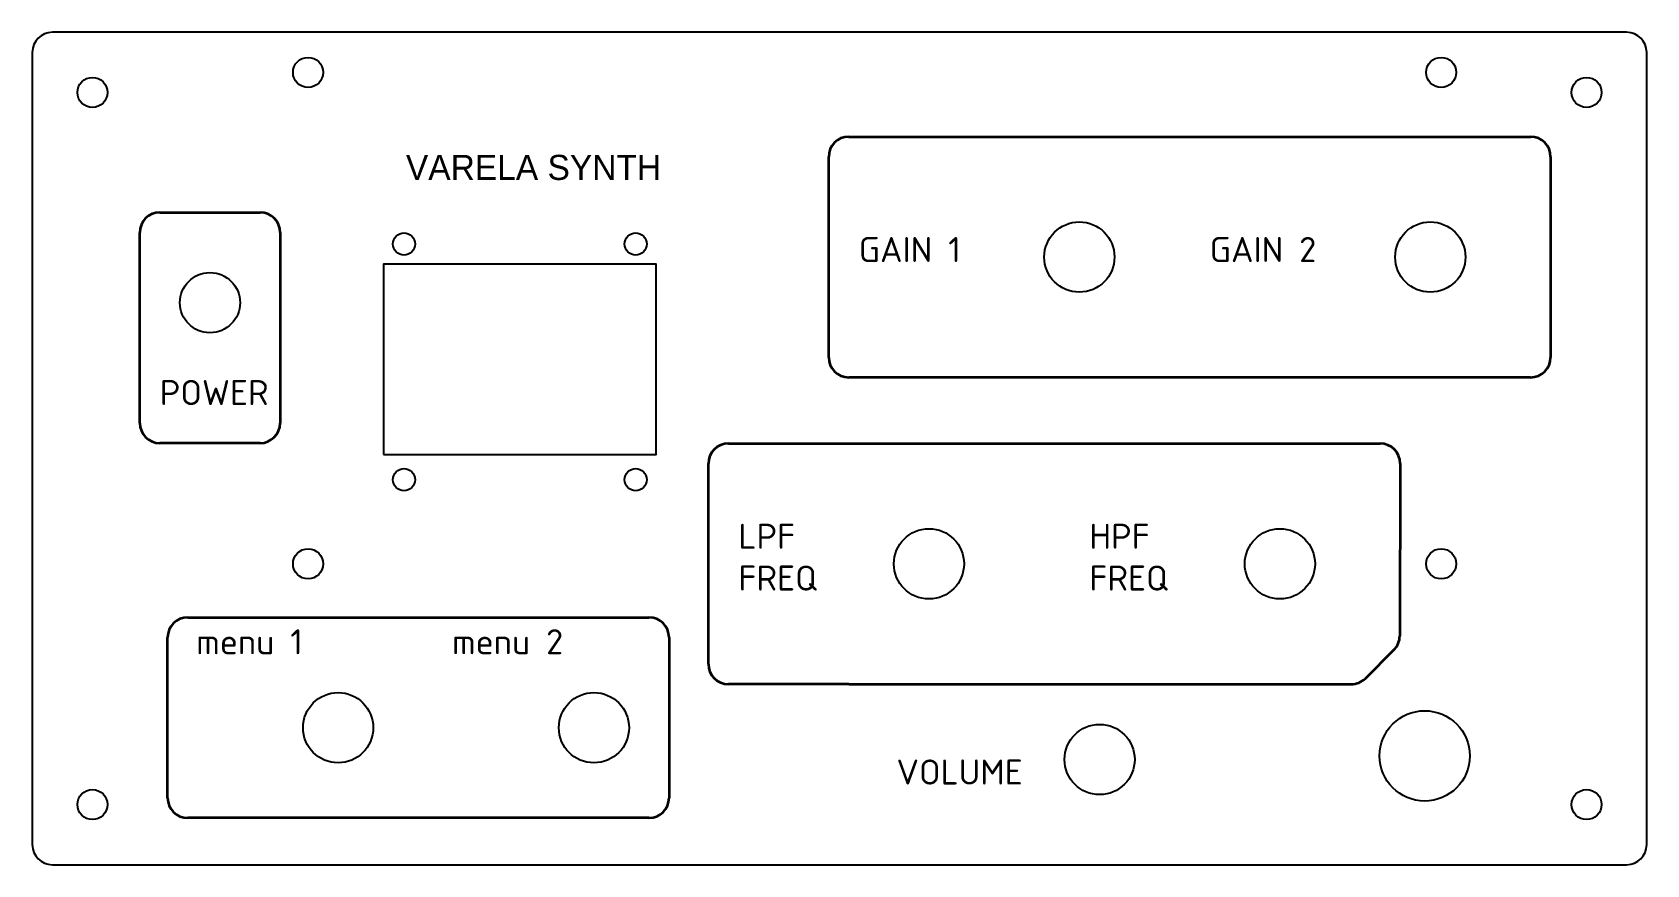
# Model space of a CAD drawing. Header units: millimetres. Extents: x 0 to 161, y 0 to 83.
import ezdxf

# ---------------------------------------------------------------- set-up
doc = ezdxf.new("R2010")
doc.units = ezdxf.units.MM
doc.layers.add('engraving', color=30, linetype='Continuous', lineweight=35)
doc.styles.get("Standard").update_dxf_attribs({"font": 'arial.ttf'})

msp = doc.modelspace()

# ---------------------------------------------------------------- linework, layer by layer
for p, q in [((159, 83), (2, 83)), ((0, 81), (0, 2)), ((161, 2), (161, 81)), ((2, 0), (159, 0))]:
    msp.add_line(p, q)
msp.add_lwpolyline([(35.02, 40.89), (62.22, 40.89), (62.22, 59.89), (35.02, 59.89)], close=True)
for centre, radius in [((27.5, 79), 1.5), ((140.5, 79), 1.5), ((6, 77), 1.5), ((155, 77), 1.5), ((37.07, 61.89), 1.1), ((60.17, 61.89), 1.1), ((104.42, 60.59), 3.5), ((139.42, 60.59), 3.5), ((17.72, 56.04), 3), ((37.07, 38.39), 1.1), ((60.17, 38.39), 1.1), ((89.42, 30), 3.5), ((124.42, 30), 3.5), ((27.5, 30), 1.5), ((140.5, 30), 1.5), ((30.5, 13.66), 3.5), ((56.01, 13.66), 3.5), ((138.86, 10.85), 4.5), ((106.44, 10.49), 3.5), ((6, 6), 1.5), ((155, 6), 1.5)]:
    msp.add_circle(centre, radius)
for centre, start, end in [((2, 81), 90, 180), ((159, 81), 360, 90), ((2, 2), 180, 270), ((159, 2), 270, 0)]:
    msp.add_arc(centre, 2, start, end)
at = {"layer": 'engraving'}
for p, q in [((81.42, 72.59), (149.42, 72.59)), ((79.42, 60.59), (79.42, 70.59)), ((151.42, 70.59), (151.42, 50.59)), ((12.72, 65.04), (22.72, 65.04)), ((10.72, 56.04), (10.72, 63.04)), ((24.72, 63.04), (24.72, 44.04)), ((79.42, 50.59), (79.42, 60.59)), ((10.72, 44.04), (10.72, 56.04)), ((149.42, 48.59), (81.42, 48.59)), ((22.72, 42.04), (12.72, 42.04)), ((69.42, 42), (134.42, 42)), ((67.42, 30), (67.42, 40)), ((136.42, 40), (136.37, 22.82)), ((67.42, 20), (67.42, 30)), ((15.5, 24.66), (61.5, 24.66)), ((13.5, 13.66), (13.5, 22.66)), ((63.5, 22.66), (63.5, 6.66)), ((132.94, 18.58), (135.78, 21.41)), ((81.44, 18), (69.42, 18)), ((81.44, 18), (131.53, 18)), ((13.5, 6.66), (13.5, 13.66)), ((61.5, 4.66), (15.5, 4.66))]:
    msp.add_line(p, q, dxfattribs=at)
for centre, start, end in [((81.42, 70.59), 90, 180), ((149.42, 70.59), 360, 90), ((12.72, 63.04), 90, 180), ((22.72, 63.04), 0, 90), ((81.42, 50.59), 180, 270), ((149.42, 50.59), 270, 360), ((12.72, 44.04), 180, 270), ((22.72, 44.04), 270, 0), ((69.42, 40), 90, 180), ((134.42, 40), 360, 90), ((15.5, 22.66), 90, 180), ((61.5, 22.66), 0, 90), ((134.37, 22.83), 314.8434, 359.8367), ((69.42, 20), 180, 270), ((131.53, 20), 270, 314.8434), ((15.5, 6.66), 180, 270), ((61.5, 6.66), 270, 0)]:
    msp.add_arc(centre, 2, start, end, dxfattribs=at)

# ---------------------------------------------------------------- texts
at = {"layer": 'engraving', "lineweight": 9, "insert": (37.26, 70.78), "char_height": 2.5, "attachment_point": 1}
msp.add_mtext_dynamic_manual_height_columns('{\\Fcdm_nc|c0;VARELA SYNTH}', width=25.8436, gutter_width=12.5, heights=[0], dxfattribs=at)
at = {"layer": 'engraving', "char_height": 2.5, "attachment_point": 1}
for s, width, heights, insert in [('{\\fISOCPEUR|b0|i0|c0|p34;GAIN 1}', 10.7348, [0], (82.42, 62.59)), ('{\\fISOCPEUR|b0|i0|c0|p34;GAIN 2}', 10.7348, [2.5], (117.42, 62.59)), ('{\\fISOCPEUR|b0|i0|c0|p34;POWER}', 8.0626, [0], (12.71, 48.33)), ('{\\fISOCPEUR|b0|i0|c0|p34;LPF FREQ}', 14.0483, [0], (70.42, 34)), ('{\\fISOCPEUR|b0|i0|c0|p34;HPF FREQ}', 14.0483, [0], (105.42, 34)), ('{\\fISOCPEUR|b0|i0|c0|p34;menu 1}', 10.7348, [0], (16.35, 23.48)), ('{\\fISOCPEUR|b0|i0|c0|p34;menu 2}', 11.3937, [0], (41.86, 23.48)), ('{\\fISOCPEUR|b0|i0|c0|p34;VOLUME}', 10.7348, [0], (86.18, 10.49))]:
    msp.add_mtext_dynamic_manual_height_columns(s, width=width, gutter_width=12.5, heights=heights, dxfattribs=dict(at, insert=insert))

doc.saveas('drawing.dxf')
